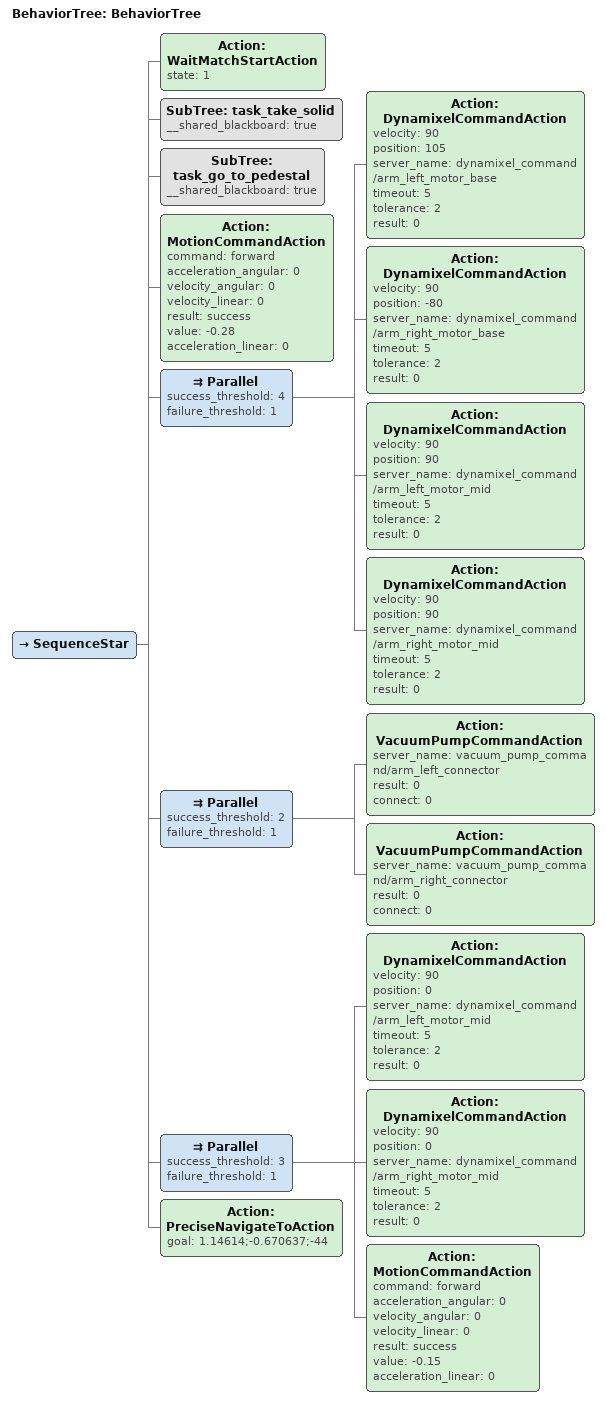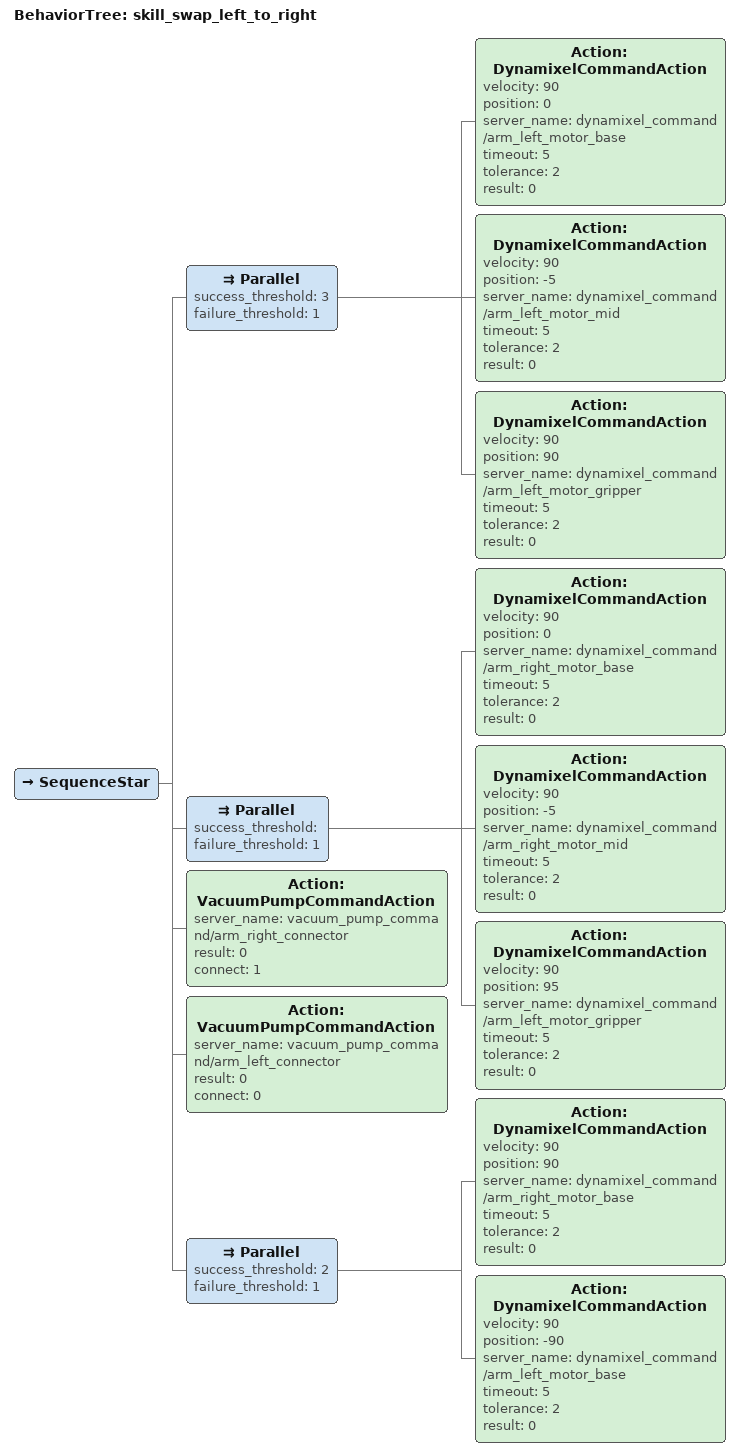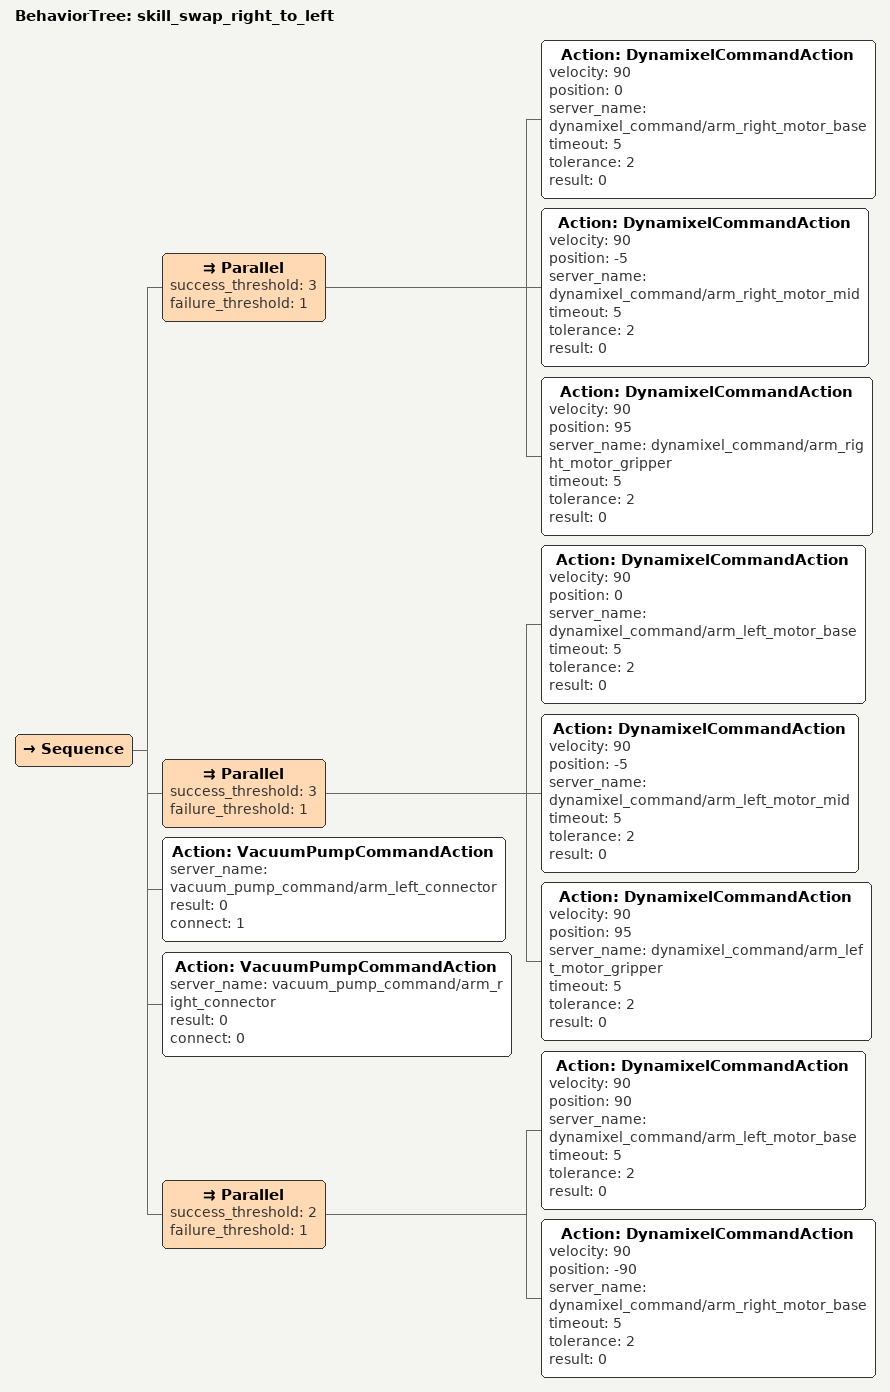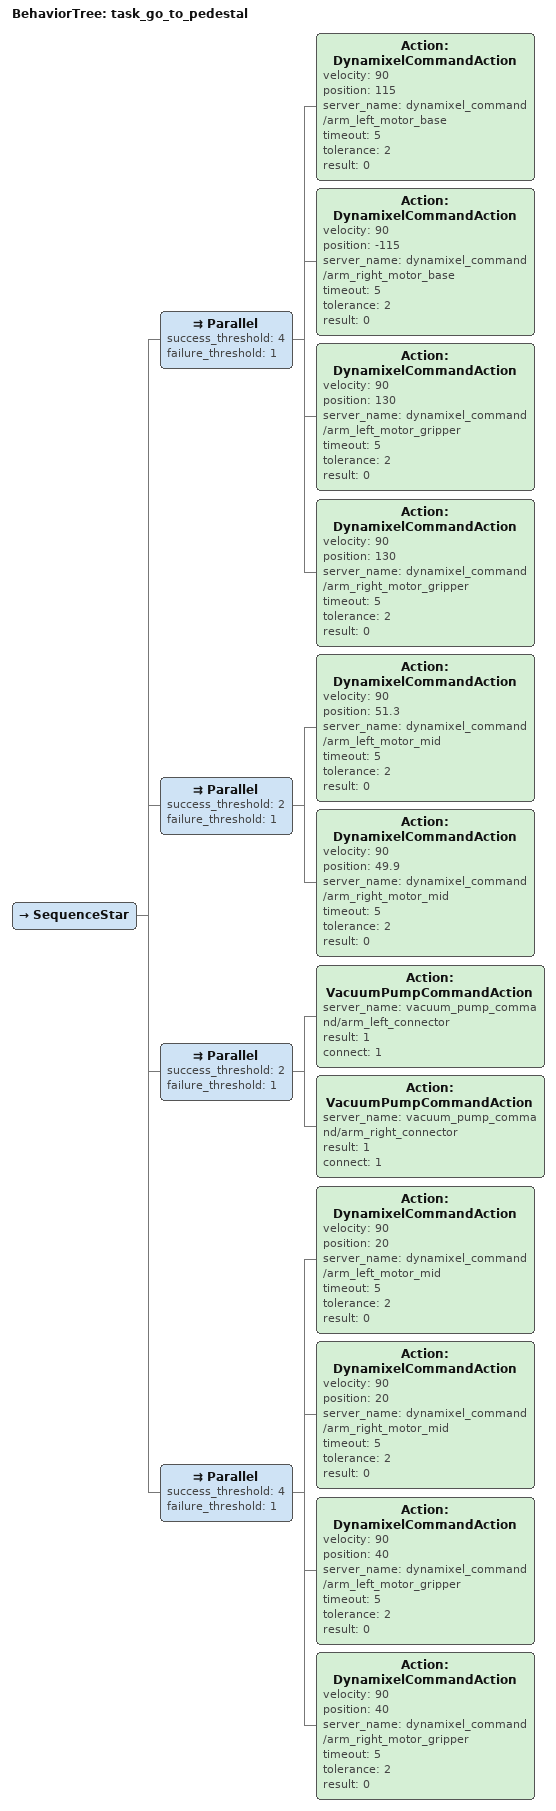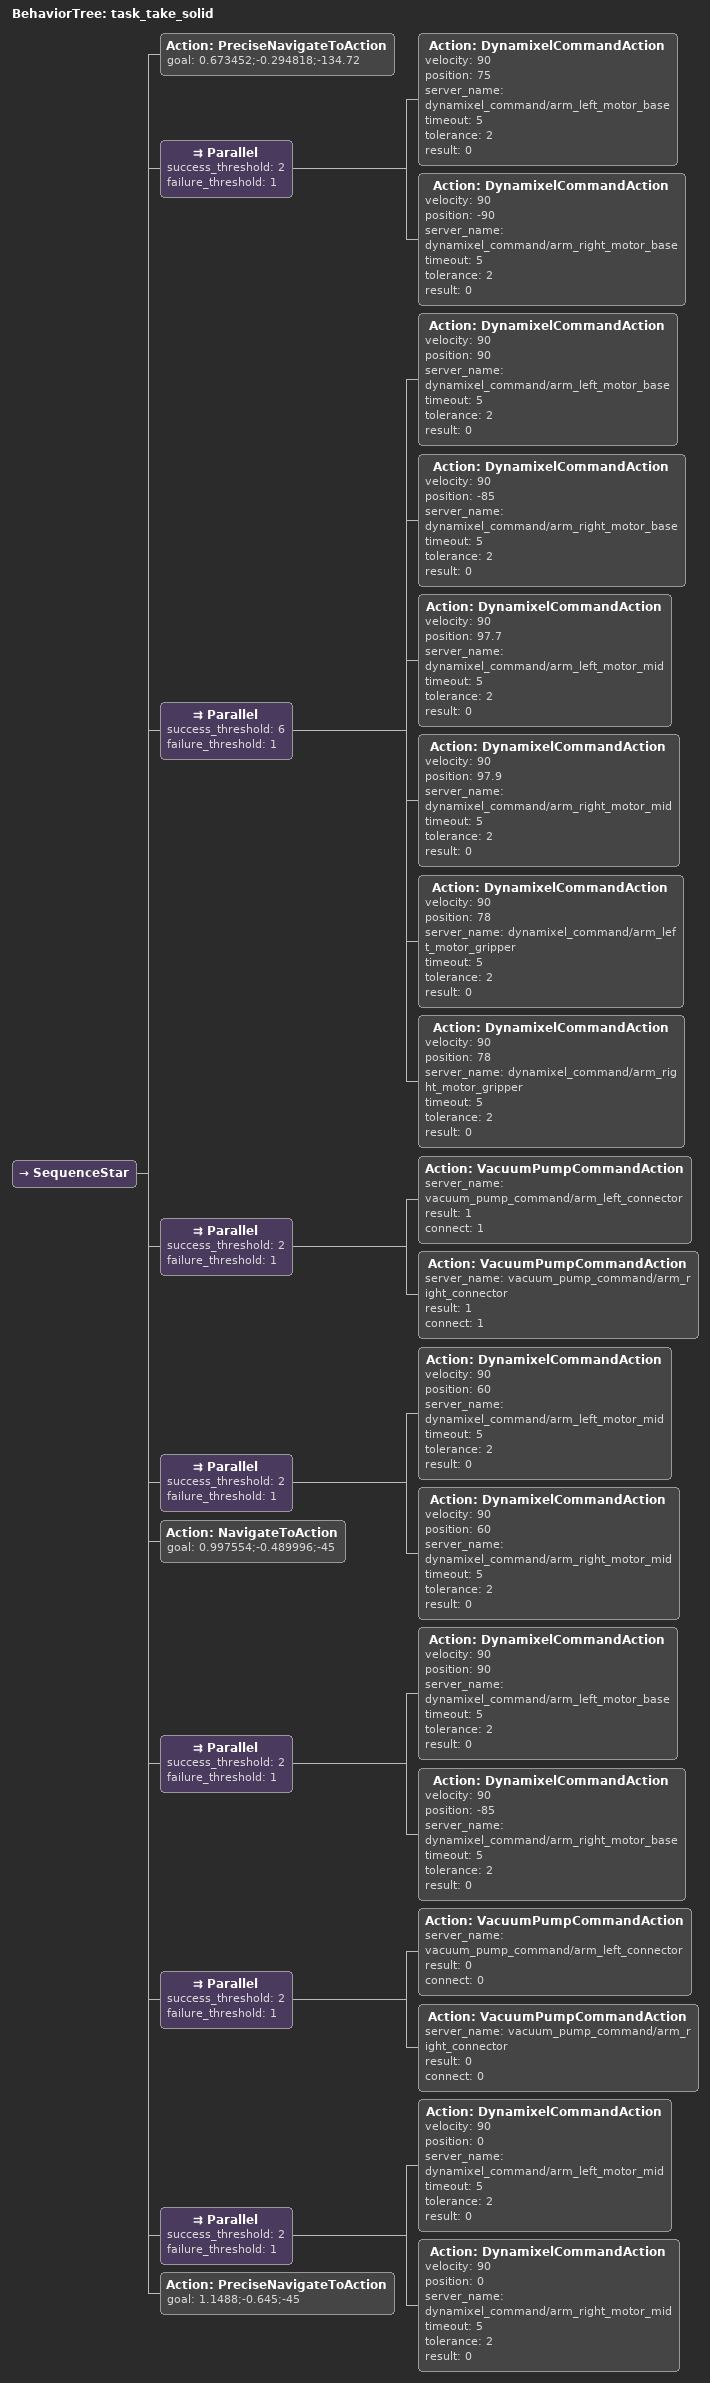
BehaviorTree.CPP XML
<root main_tree_to_execute="BehaviorTree">
    <BehaviorTree ID="BehaviorTree">
        <SequenceStar>
            <Action state="1" ID="WaitMatchStartAction"/>
            <SubTree ID="task_take_solid" __shared_blackboard="true"/>
            <SubTree ID="task_go_to_pedestal" __shared_blackboard="true"/>
            <Action command="forward" ID="MotionCommandAction" acceleration_angular="0" velocity_angular="0" velocity_linear="0" result="success" value="-0.28" acceleration_linear="0"/>

            <Parallel success_threshold="4" failure_threshold="1">
                <Action velocity="90" ID="DynamixelCommandAction" position="105" server_name="dynamixel_command/arm_left_motor_base" timeout="5" tolerance="2" result="0"/>
                <Action velocity="90" ID="DynamixelCommandAction" position="-80" server_name="dynamixel_command/arm_right_motor_base" timeout="5" tolerance="2" result="0"/>
                <Action velocity="90" ID="DynamixelCommandAction" position="90" server_name="dynamixel_command/arm_left_motor_mid" timeout="5" tolerance="2" result="0"/>
                <Action velocity="90" ID="DynamixelCommandAction" position="90" server_name="dynamixel_command/arm_right_motor_mid" timeout="5" tolerance="2" result="0"/>
            </Parallel>
            <Parallel success_threshold="2" failure_threshold="1">
                <Action ID="VacuumPumpCommandAction" server_name="vacuum_pump_command/arm_left_connector" result="0" connect="0"/>
                <Action ID="VacuumPumpCommandAction" server_name="vacuum_pump_command/arm_right_connector" result="0" connect="0"/>
            </Parallel>
            <Parallel success_threshold="3" failure_threshold="1">
                <Action velocity="90" ID="DynamixelCommandAction" position="0" server_name="dynamixel_command/arm_left_motor_mid" timeout="5" tolerance="2" result="0"/>
                <Action velocity="90" ID="DynamixelCommandAction" position="0" server_name="dynamixel_command/arm_right_motor_mid" timeout="5" tolerance="2" result="0"/>
                <Action command="forward" ID="MotionCommandAction" acceleration_angular="0" velocity_angular="0" velocity_linear="0" result="success" value="-0.15" acceleration_linear="0"/>
            </Parallel>
            <Action ID="PreciseNavigateToAction" goal="1.14614;-0.670637;-44"/>
        </SequenceStar>
    </BehaviorTree>
    <BehaviorTree ID="skill_swap_left_to_right">
        <SequenceStar>
            <Parallel success_threshold="3" failure_threshold="1">
                <Action velocity="90" ID="DynamixelCommandAction" position="0" server_name="dynamixel_command/arm_left_motor_base" timeout="5" tolerance="2" result="0"/>
                <Action velocity="90" ID="DynamixelCommandAction" position="-5" server_name="dynamixel_command/arm_left_motor_mid" timeout="5" tolerance="2" result="0"/>
                <Action velocity="90" ID="DynamixelCommandAction" position="90" server_name="dynamixel_command/arm_left_motor_gripper" timeout="5" tolerance="2" result="0"/>
            </Parallel>
            <Parallel success_threshold="" failure_threshold="1">
                <Action velocity="90" ID="DynamixelCommandAction" position="0" server_name="dynamixel_command/arm_right_motor_base" timeout="5" tolerance="2" result="0"/>
                <Action velocity="90" ID="DynamixelCommandAction" position="-5" server_name="dynamixel_command/arm_right_motor_mid" timeout="5" tolerance="2" result="0"/>
                <Action velocity="90" ID="DynamixelCommandAction" position="95" server_name="dynamixel_command/arm_left_motor_gripper" timeout="5" tolerance="2" result="0"/>
            </Parallel>
            <Action ID="VacuumPumpCommandAction" server_name="vacuum_pump_command/arm_right_connector" result="0" connect="1"/>
            <Action ID="VacuumPumpCommandAction" server_name="vacuum_pump_command/arm_left_connector" result="0" connect="0"/>
            <Parallel success_threshold="2" failure_threshold="1">
                <Action velocity="90" ID="DynamixelCommandAction" position="90" server_name="dynamixel_command/arm_right_motor_base" timeout="5" tolerance="2" result="0"/>
                <Action velocity="90" ID="DynamixelCommandAction" position="-90" server_name="dynamixel_command/arm_left_motor_base" timeout="5" tolerance="2" result="0"/>
            </Parallel>
        </SequenceStar>
    </BehaviorTree>
    <BehaviorTree ID="skill_swap_right_to_left">
        <Sequence>
            <Parallel success_threshold="3" failure_threshold="1">
                <Action velocity="90" ID="DynamixelCommandAction" position="0" server_name="dynamixel_command/arm_right_motor_base" timeout="5" tolerance="2" result="0"/>
                <Action velocity="90" ID="DynamixelCommandAction" position="-5" server_name="dynamixel_command/arm_right_motor_mid" timeout="5" tolerance="2" result="0"/>
                <Action velocity="90" ID="DynamixelCommandAction" position="95" server_name="dynamixel_command/arm_right_motor_gripper" timeout="5" tolerance="2" result="0"/>
            </Parallel>
            <Parallel success_threshold="3" failure_threshold="1">
                <Action velocity="90" ID="DynamixelCommandAction" position="0" server_name="dynamixel_command/arm_left_motor_base" timeout="5" tolerance="2" result="0"/>
                <Action velocity="90" ID="DynamixelCommandAction" position="-5" server_name="dynamixel_command/arm_left_motor_mid" timeout="5" tolerance="2" result="0"/>
                <Action velocity="90" ID="DynamixelCommandAction" position="95" server_name="dynamixel_command/arm_left_motor_gripper" timeout="5" tolerance="2" result="0"/>
            </Parallel>
            <Action ID="VacuumPumpCommandAction" server_name="vacuum_pump_command/arm_left_connector" result="0" connect="1"/>
            <Action ID="VacuumPumpCommandAction" server_name="vacuum_pump_command/arm_right_connector" result="0" connect="0"/>
            <Parallel success_threshold="2" failure_threshold="1">
                <Action velocity="90" ID="DynamixelCommandAction" position="90" server_name="dynamixel_command/arm_left_motor_base" timeout="5" tolerance="2" result="0"/>
                <Action velocity="90" ID="DynamixelCommandAction" position="-90" server_name="dynamixel_command/arm_right_motor_base" timeout="5" tolerance="2" result="0"/>
            </Parallel>
        </Sequence>
    </BehaviorTree>
    <BehaviorTree ID="task_go_to_pedestal">
        <SequenceStar>
            <Parallel success_threshold="4" failure_threshold="1">
                <Action velocity="90" ID="DynamixelCommandAction" position="115" server_name="dynamixel_command/arm_left_motor_base" timeout="5" tolerance="2" result="0"/>
                <Action velocity="90" ID="DynamixelCommandAction" position="-115" server_name="dynamixel_command/arm_right_motor_base" timeout="5" tolerance="2" result="0"/>
                <Action velocity="90" ID="DynamixelCommandAction" position="130" server_name="dynamixel_command/arm_left_motor_gripper" timeout="5" tolerance="2" result="0"/>
                <Action velocity="90" ID="DynamixelCommandAction" position="130" server_name="dynamixel_command/arm_right_motor_gripper" timeout="5" tolerance="2" result="0"/>
            </Parallel>
            <Parallel success_threshold="2" failure_threshold="1">
                <Action velocity="90" ID="DynamixelCommandAction" position="51.3" server_name="dynamixel_command/arm_left_motor_mid" timeout="5" tolerance="2" result="0"/>
                <Action velocity="90" ID="DynamixelCommandAction" position="49.9" server_name="dynamixel_command/arm_right_motor_mid" timeout="5" tolerance="2" result="0"/>
            </Parallel>
            <Parallel success_threshold="2" failure_threshold="1">
                <Action ID="VacuumPumpCommandAction" server_name="vacuum_pump_command/arm_left_connector" result="1" connect="1"/>
                <Action ID="VacuumPumpCommandAction" server_name="vacuum_pump_command/arm_right_connector" result="1" connect="1"/>
            </Parallel>
            <Parallel success_threshold="4" failure_threshold="1">
                <Action velocity="90" ID="DynamixelCommandAction" position="20" server_name="dynamixel_command/arm_left_motor_mid" timeout="5" tolerance="2" result="0"/>
                <Action velocity="90" ID="DynamixelCommandAction" position="20" server_name="dynamixel_command/arm_right_motor_mid" timeout="5" tolerance="2" result="0"/>
                <Action velocity="90" ID="DynamixelCommandAction" position="40" server_name="dynamixel_command/arm_left_motor_gripper" timeout="5" tolerance="2" result="0"/>
                <Action velocity="90" ID="DynamixelCommandAction" position="40" server_name="dynamixel_command/arm_right_motor_gripper" timeout="5" tolerance="2" result="0"/>
            </Parallel>
        </SequenceStar>
    </BehaviorTree>
    <BehaviorTree ID="task_take_solid">
        <SequenceStar>
            <Action ID="PreciseNavigateToAction" goal="0.673452;-0.294818;-134.72"/>
            <Parallel success_threshold="2" failure_threshold="1">
                <Action velocity="90" ID="DynamixelCommandAction" position="75" server_name="dynamixel_command/arm_left_motor_base" timeout="5" tolerance="2" result="0"/>
                <Action velocity="90" ID="DynamixelCommandAction" position="-90" server_name="dynamixel_command/arm_right_motor_base" timeout="5" tolerance="2" result="0"/>
            </Parallel>
                <Parallel success_threshold="6" failure_threshold="1">
                <Action velocity="90" ID="DynamixelCommandAction" position="90" server_name="dynamixel_command/arm_left_motor_base" timeout="5" tolerance="2" result="0"/>
                <Action velocity="90" ID="DynamixelCommandAction" position="-85" server_name="dynamixel_command/arm_right_motor_base" timeout="5" tolerance="2" result="0"/>
                <Action velocity="90" ID="DynamixelCommandAction" position="97.7" server_name="dynamixel_command/arm_left_motor_mid" timeout="5" tolerance="2" result="0"/>
                <Action velocity="90" ID="DynamixelCommandAction" position="97.9" server_name="dynamixel_command/arm_right_motor_mid" timeout="5" tolerance="2" result="0"/>
                <Action velocity="90" ID="DynamixelCommandAction" position="78" server_name="dynamixel_command/arm_left_motor_gripper" timeout="5" tolerance="2" result="0"/>
                <Action velocity="90" ID="DynamixelCommandAction" position="78" server_name="dynamixel_command/arm_right_motor_gripper" timeout="5" tolerance="2" result="0"/>
            </Parallel>
            <Parallel success_threshold="2" failure_threshold="1">
                <Action ID="VacuumPumpCommandAction" server_name="vacuum_pump_command/arm_left_connector" result="1" connect="1"/>
                <Action ID="VacuumPumpCommandAction" server_name="vacuum_pump_command/arm_right_connector" result="1" connect="1"/>
            </Parallel>
            <Parallel success_threshold="2" failure_threshold="1">
                <Action velocity="90" ID="DynamixelCommandAction" position="60" server_name="dynamixel_command/arm_left_motor_mid" timeout="5" tolerance="2" result="0"/>
                <Action velocity="90" ID="DynamixelCommandAction" position="60" server_name="dynamixel_command/arm_right_motor_mid" timeout="5" tolerance="2" result="0"/>
            </Parallel>
            <Action ID="NavigateToAction" goal="0.997554;-0.489996;-45"/>
            <Parallel success_threshold="2" failure_threshold="1">
                <Action velocity="90" ID="DynamixelCommandAction" position="90" server_name="dynamixel_command/arm_left_motor_base" timeout="5" tolerance="2" result="0"/>
                <Action velocity="90" ID="DynamixelCommandAction" position="-85" server_name="dynamixel_command/arm_right_motor_base" timeout="5" tolerance="2" result="0"/>
            </Parallel>
            <Parallel success_threshold="2" failure_threshold="1">
                <Action ID="VacuumPumpCommandAction" server_name="vacuum_pump_command/arm_left_connector" result="0" connect="0"/>
                <Action ID="VacuumPumpCommandAction" server_name="vacuum_pump_command/arm_right_connector" result="0" connect="0"/>
            </Parallel>
            <Parallel success_threshold="2" failure_threshold="1">
                <Action velocity="90" ID="DynamixelCommandAction" position="0" server_name="dynamixel_command/arm_left_motor_mid" timeout="5" tolerance="2" result="0"/>
                <Action velocity="90" ID="DynamixelCommandAction" position="0" server_name="dynamixel_command/arm_right_motor_mid" timeout="5" tolerance="2" result="0"/>
            </Parallel>
            <Action ID="PreciseNavigateToAction" goal="1.1488;-0.645;-45"/>
        </SequenceStar>
    </BehaviorTree>
</root>
